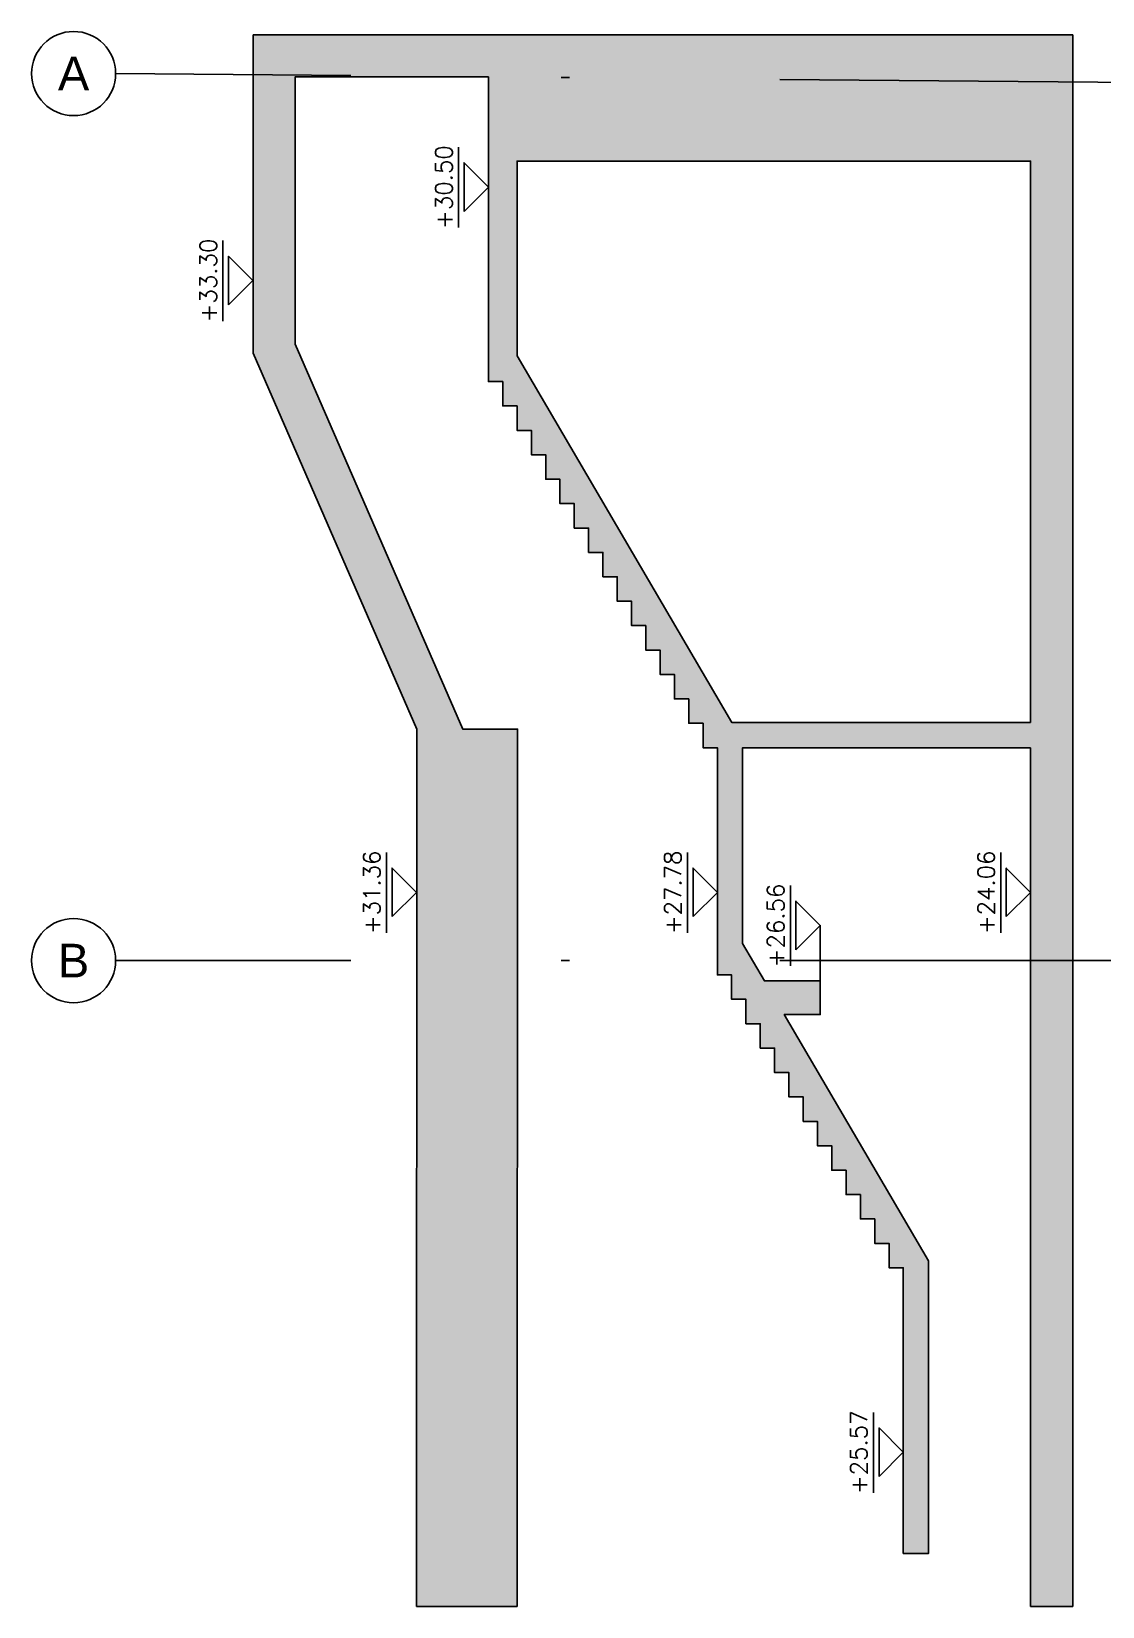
# Model space of a CAD drawing. Header units: inches. Extents: x 400392 to 401495, y 4543971 to 4544133.
# Drawn here: x 401430.05 to 401442.78, y 4544012.47 to 4544031.19 of the extents above; entities that cross this region are included whole.
import ezdxf
from ezdxf.enums import TextEntityAlignment as Align

# ---------------------------------------------------------------- set-up
doc = ezdxf.new("R2010")
doc.units = ezdxf.units.IN
doc.header["$MEASUREMENT"] = 0
for name, pattern in [('AKS', [3, 2.5, -0.25, 0, -0.25]), ('CONTINU', [0]), ('HIDDEN', [0.375, 0.25, -0.125])]:
    doc.linetypes.add(name, pattern=pattern)
for name, color, linetype in [('aks prota', 2, 'AKS'), ('caks prota', 4, 'Continuous'), ('kesit prota', 1, 'Continuous'), ('kesit tarama prota', 252, 'Continuous'), ('kot prota', 4, 'Continuous'), ('merdiven prota', 2, 'Continuous'), ('PRT-CST-rc_level', 6, 'Continuous'), ('PRT-CST-rc_levermark', 4, 'Continuous'), ('taks prota', 7, 'Continuous'), ('ölçü prota', 4, 'Continuous')]:
    doc.layers.add(name, color=color, linetype=linetype)
doc.styles.add('OLCU', font='romanstw.shx')
doc.styles.add('TAKS', font='Arial Unicode.ttf')

# ---------------------------------------------------------------- blocks, each defined once
blk = doc.blocks.new('KOTK5')
at = {"layer": 'PRT-CST-rc_levermark'}
blk.add_line((216.7, 160), (-213.3, 160), dxfattribs=at)
blk.add_lwpolyline([(130, 130), (-130, 130), (0, 0)], close=True, dxfattribs=at)
at = {"layer": 'PRT-CST-rc_level', "style": 'OLCU'}
blk.add_attdef('000.00', text='', height=90, dxfattribs=at).set_placement((0, 193.1), align=Align.CENTER)

msp = doc.modelspace()

# ---------------------------------------------------------------- hatches: boundary and pattern name
at = {"layer": 'kesit tarama prota'}
h = msp.add_hatch(color=256, dxfattribs=at)
h.dxf.hatch_style = 1
h.paths.add_polyline_path([(401432.683, 4544031.148), (401432.683, 4544027.366), (401434.63, 4544022.898), (401434.623, 4544012.474), (401435.823, 4544012.474), (401435.826, 4544022.899), (401435.175, 4544022.899), (401433.183, 4544027.471), (401433.183, 4544030.648), (401435.48, 4544030.648), (401435.48, 4544027.028), (401435.65, 4544027.028), (401435.65, 4544026.738), (401435.82, 4544026.738), (401435.82, 4544026.448), (401435.99, 4544026.448), (401435.99, 4544026.158), (401436.16, 4544026.158), (401436.16, 4544025.868), (401436.33, 4544025.868), (401436.33, 4544025.578), (401436.5, 4544025.578), (401436.5, 4544025.288), (401436.67, 4544025.288), (401436.67, 4544024.998), (401436.84, 4544024.998), (401436.84, 4544024.708), (401437.01, 4544024.708), (401437.01, 4544024.418), (401437.18, 4544024.418), (401437.18, 4544024.128), (401437.35, 4544024.128), (401437.35, 4544023.838), (401437.52, 4544023.838), (401437.52, 4544023.548), (401437.69, 4544023.548), (401437.69, 4544023.258), (401437.86, 4544023.258), (401437.86, 4544022.968), (401438.03, 4544022.968), (401438.03, 4544022.678), (401438.2, 4544022.678), (401438.2, 4544020.198), (401438.2, 4544019.978), (401438.37, 4544019.978), (401438.37, 4544019.688), (401438.54, 4544019.688), (401438.54, 4544019.398), (401438.71, 4544019.398), (401438.71, 4544019.108), (401438.88, 4544019.108), (401438.88, 4544018.818), (401439.05, 4544018.818), (401439.05, 4544018.528), (401439.22, 4544018.528), (401439.22, 4544018.238), (401439.39, 4544018.238), (401439.39, 4544017.948), (401439.56, 4544017.948), (401439.56, 4544017.658), (401439.73, 4544017.658), (401439.73, 4544017.368), (401439.9, 4544017.368), (401439.9, 4544017.078), (401440.07, 4544017.078), (401440.07, 4544016.788), (401440.24, 4544016.788), (401440.24, 4544016.498), (401440.41, 4544016.498), (401440.41, 4544013.105), (401440.71, 4544013.105), (401440.71, 4544016.58), (401438.995, 4544019.506), (401439.423, 4544019.506), (401439.423, 4544019.907), (401438.76, 4544019.906), (401438.5, 4544020.35), (401438.5, 4544022.678), (401441.923, 4544022.678), (401441.923, 4544012.474), (401442.423, 4544012.474), (401442.423, 4544031.148)])
h.paths.add_polyline_path([(401441.923, 4544029.648), (401441.923, 4544022.978), (401438.372, 4544022.978), (401435.82, 4544027.332), (401435.82, 4544029.648)], flags=16)

# ---------------------------------------------------------------- linework, layer by layer
at = {"layer": 'aks prota', "ltscale": 10}
for p, q in [((401463.943, 4544030.398), (401431.05, 4544030.688)), ((401463.943, 4544020.148), (401431.05, 4544020.148))]:
    msp.add_line(p, q, dxfattribs=at)
at = {"layer": 'caks prota', "ltscale": 0.05}
for centre in [(401430.55, 4544030.688), (401430.55, 4544020.148)]:
    msp.add_circle(centre, 0.5, dxfattribs=at)
at = {"layer": 'kesit prota', "color": 1}
for p, q in [((401442.423, 4544031.148), (401432.683, 4544031.148)), ((401442.423, 4544031.148), (401442.423, 4544012.474)), ((401441.923, 4544022.678), (401441.923, 4544012.474))]:
    msp.add_line(p, q, dxfattribs=at)
for points in [[(401434.623, 4544012.474), (401434.63, 4544022.898), (401432.683, 4544027.366), (401432.683, 4544031.148)], [(401435.823, 4544012.474), (401435.826, 4544022.899), (401435.175, 4544022.899), (401433.183, 4544027.471), (401433.183, 4544030.648), (401435.48, 4544030.648), (401435.48, 4544027.028), (401435.65, 4544027.028), (401435.65, 4544026.738), (401435.82, 4544026.738), (401435.82, 4544026.448), (401435.99, 4544026.448), (401435.99, 4544026.158), (401436.16, 4544026.158), (401436.16, 4544025.868), (401436.33, 4544025.868), (401436.33, 4544025.578), (401436.5, 4544025.578), (401436.5, 4544025.288), (401436.67, 4544025.288), (401436.67, 4544024.998), (401436.84, 4544024.998), (401436.84, 4544024.708), (401437.01, 4544024.708), (401437.01, 4544024.418), (401437.18, 4544024.418), (401437.18, 4544024.128), (401437.35, 4544024.128), (401437.35, 4544023.838), (401437.52, 4544023.838), (401437.52, 4544023.548), (401437.69, 4544023.548), (401437.69, 4544023.258), (401437.86, 4544023.258), (401437.86, 4544022.968), (401438.03, 4544022.968), (401438.03, 4544022.678), (401438.2, 4544022.678), (401438.2, 4544020.198), (401438.2, 4544019.978), (401438.37, 4544019.978), (401438.37, 4544019.688), (401438.54, 4544019.688), (401438.54, 4544019.398), (401438.71, 4544019.398), (401438.71, 4544019.108), (401438.88, 4544019.108), (401438.88, 4544018.818), (401439.05, 4544018.818), (401439.05, 4544018.528), (401439.22, 4544018.528), (401439.22, 4544018.238), (401439.39, 4544018.238), (401439.39, 4544017.948), (401439.56, 4544017.948), (401439.56, 4544017.658), (401439.73, 4544017.658), (401439.73, 4544017.368), (401439.9, 4544017.368), (401439.9, 4544017.078), (401440.07, 4544017.078), (401440.07, 4544016.788), (401440.24, 4544016.788), (401440.24, 4544016.498), (401440.41, 4544016.498), (401440.41, 4544013.105), (401440.71, 4544013.105), (401440.71, 4544016.58), (401438.995, 4544019.506), (401439.423, 4544019.506), (401439.423, 4544019.907), (401438.76, 4544019.906), (401438.5, 4544020.35), (401438.5, 4544022.678), (401441.923, 4544022.678)], [(401441.923, 4544022.978), (401441.923, 4544029.648), (401435.82, 4544029.648), (401435.82, 4544027.332), (401438.372, 4544022.978), (401441.923, 4544022.978)]]:
    msp.add_lwpolyline(points, dxfattribs=at)
at = {"layer": 'merdiven prota', "linetype": 'HIDDEN', "ltscale": 10}
for p, q in [((401435.823, 4544012.474), (401434.623, 4544012.474)), ((401442.423, 4544012.474), (401441.923, 4544012.474))]:
    msp.add_line(p, q, dxfattribs=at)
at = {"layer": 'ölçü prota'}
msp.add_lwpolyline([(401439.423, 4544019.907), (401439.423, 4544020.566)], dxfattribs=at)

# ---------------------------------------------------------------- block references
at = {"layer": 'kot prota', "linetype": 'CONTINU', "ltscale": 0.1}
ref = msp.add_blockref('KOTK5', (401435.48, 4544029.339), dxfattribs=dict(at, xscale=-0.002222222222222222, yscale=0.002222222222222222, zscale=0.002222222222222222, rotation=89.9999999999036))
ref.add_attrib('000.00', '+30.50', dxfattribs={"layer": 'PRT-CST-rc_level', "height": 0.2, "rotation": 90, "style": 'OLCU'}).set_placement((401435.051, 4544029.339), align=Align.CENTER)
ref = msp.add_blockref('KOTK5', (401432.681, 4544028.229), dxfattribs=dict(at, xscale=-0.002222222222222222, yscale=0.002222222222222222, zscale=0.002222222222222222, rotation=89.9999999999036))
ref.add_attrib('000.00', '+33.30', dxfattribs={"layer": 'PRT-CST-rc_level', "height": 0.2, "rotation": 90, "style": 'OLCU'}).set_placement((401432.251, 4544028.229), align=Align.CENTER)
ref = msp.add_blockref('KOTK5', (401434.623, 4544020.959), dxfattribs=dict(at, xscale=-0.002222222222222222, yscale=0.002222222222222222, zscale=0.002222222222222222, rotation=89.9999999999036))
ref.add_attrib('000.00', '+31.36', dxfattribs={"layer": 'PRT-CST-rc_level', "height": 0.2, "rotation": 90, "style": 'OLCU'}).set_placement((401434.194, 4544020.959), align=Align.CENTER)
ref = msp.add_blockref('KOTK5', (401438.2, 4544020.959), dxfattribs=dict(at, xscale=-0.002222222222222222, yscale=0.002222222222222222, zscale=0.002222222222222222, rotation=89.9999999999036))
ref.add_attrib('000.00', '+27.78', dxfattribs={"layer": 'PRT-CST-rc_level', "height": 0.2, "rotation": 90, "style": 'OLCU'}).set_placement((401437.771, 4544020.959), align=Align.CENTER)
ref = msp.add_blockref('KOTK5', (401441.923, 4544020.959), dxfattribs=dict(at, xscale=-0.002222222222222222, yscale=0.002222222222222222, zscale=0.002222222222222222, rotation=89.9999999999036))
ref.add_attrib('000.00', '+24.06', dxfattribs={"layer": 'PRT-CST-rc_level', "height": 0.2, "rotation": 90, "style": 'OLCU'}).set_placement((401441.494, 4544020.959), align=Align.CENTER)
ref = msp.add_blockref('KOTK5', (401439.423, 4544020.566), dxfattribs=dict(at, xscale=-0.002222222222222222, yscale=0.002222222222222222, zscale=0.002222222222222222, rotation=89.9999999999036))
ref.add_attrib('000.00', '+26.56', dxfattribs={"layer": 'PRT-CST-rc_level', "height": 0.2, "rotation": 90, "style": 'OLCU'}).set_placement((401438.994, 4544020.566), align=Align.CENTER)
ref = msp.add_blockref('KOTK5', (401440.41, 4544014.306), dxfattribs=dict(at, xscale=-0.002222222222222222, yscale=0.002222222222222222, zscale=0.002222222222222222, rotation=89.9999999999036))
ref.add_attrib('000.00', '+25.57', dxfattribs={"layer": 'PRT-CST-rc_level', "height": 0.2, "rotation": 90, "style": 'OLCU'}).set_placement((401439.981, 4544014.306), align=Align.CENTER)

# ---------------------------------------------------------------- texts
at = {"layer": 'taks prota', "style": 'TAKS'}
for s, p in [('A', (401430.55, 4544030.688)), ('B', (401430.55, 4544020.148))]:
    msp.add_text(s, height=0.4, dxfattribs=at).set_placement(p, align=Align.MIDDLE_CENTER)

doc.saveas('drawing.dxf')
